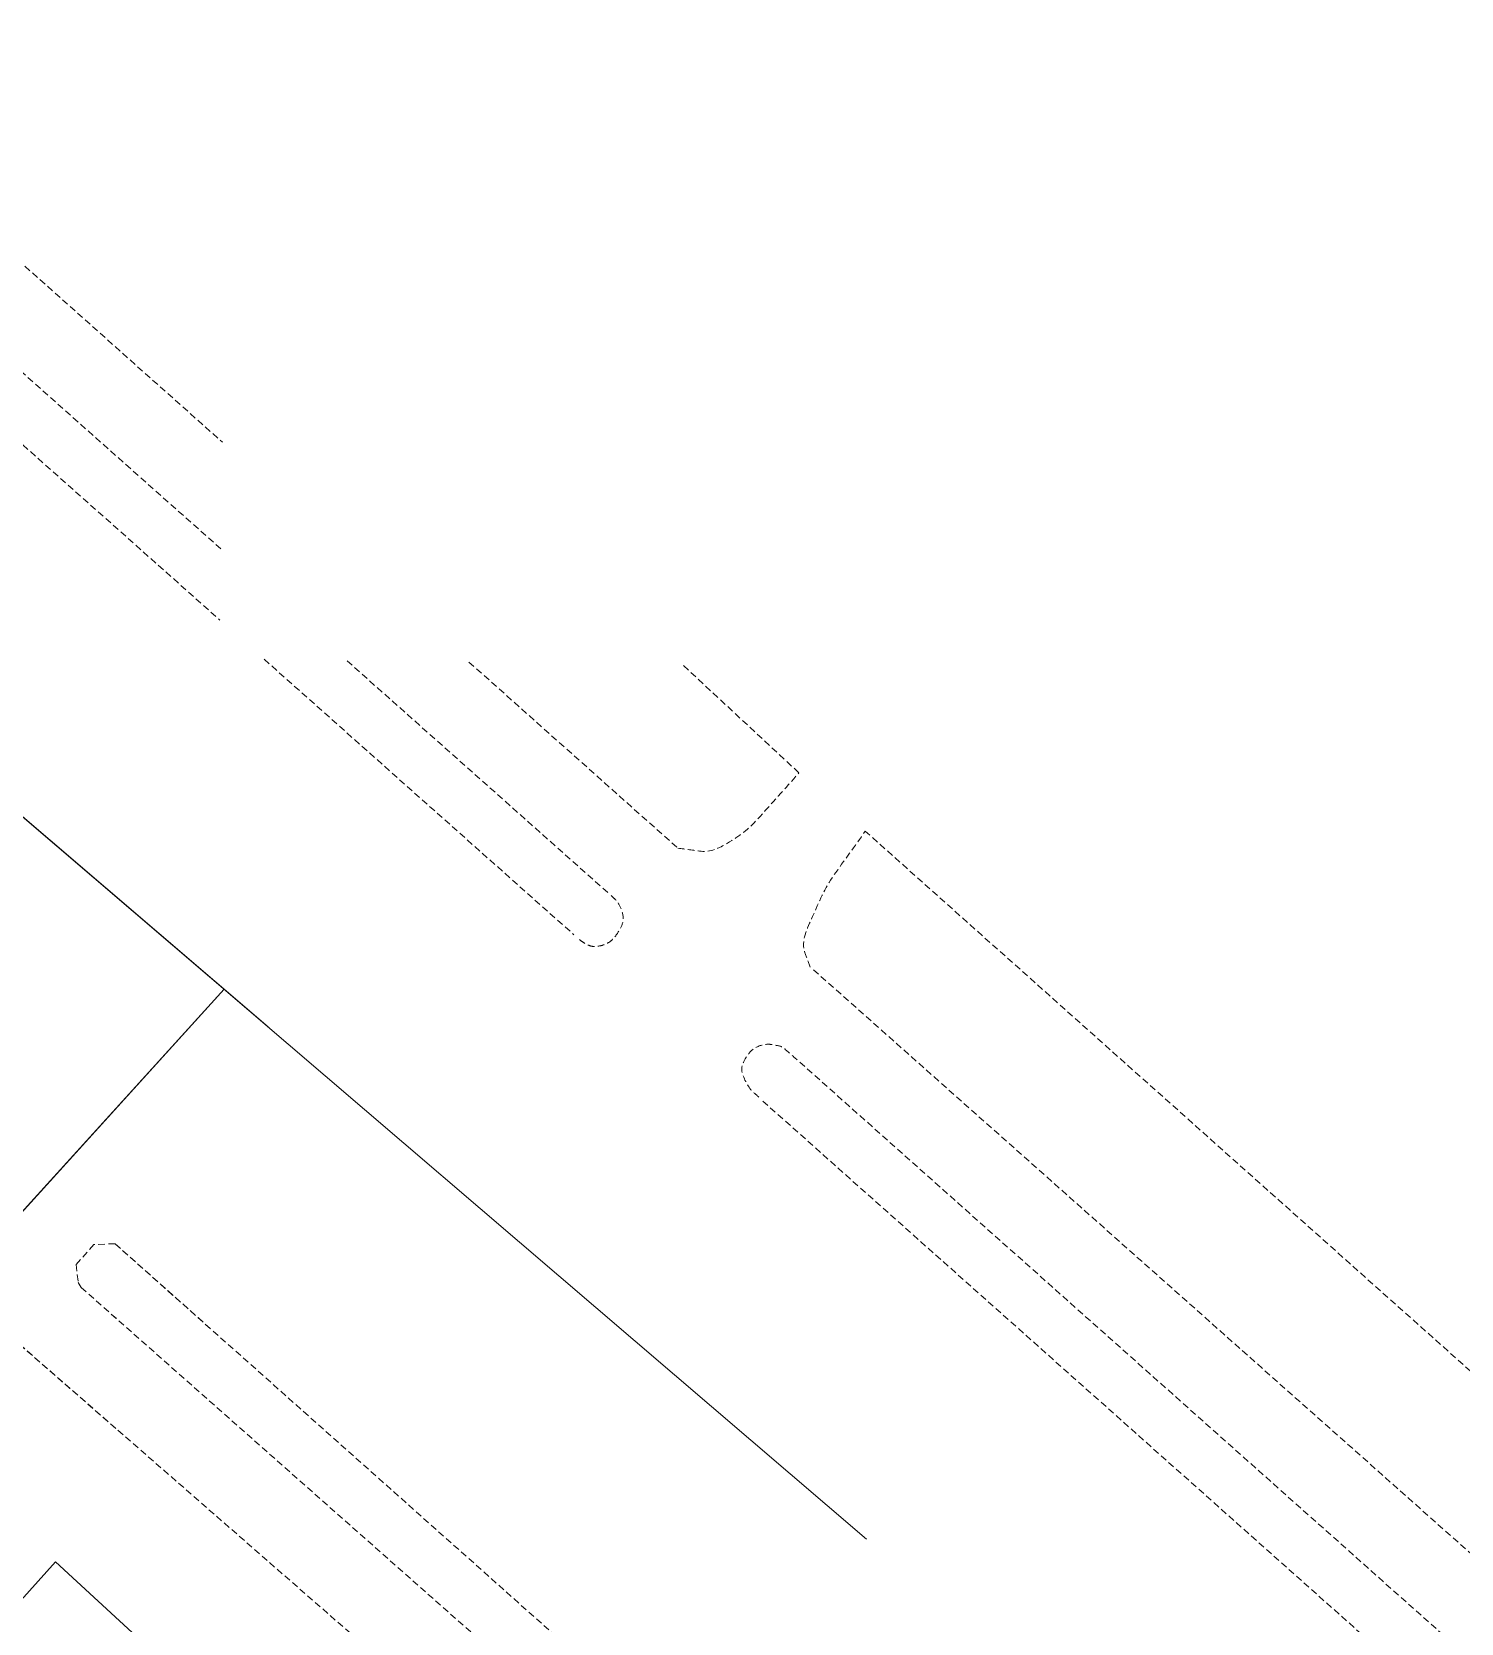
# Model space of a CAD drawing. Extents: x 601689 to 602595, y 1189742 to 1190763.
# Drawn here: x 602167.8 to 602221, y 1190585.8 to 1190645.1 of the extents above; entities that cross this region are included whole.
import ezdxf

# ---------------------------------------------------------------- set-up
doc = ezdxf.new("R2010")
doc.units = 0
doc.header["$MEASUREMENT"] = 0
doc.linetypes.add('HIDDEN', pattern=[0.375, 0.25, -0.125])
for name, color, linetype in [('10', 250, 'Continuous'), ('22', 7, 'Continuous'), ('46', 7, 'Continuous'), ('57', 7, 'Continuous')]:
    doc.layers.add(name, color=color, linetype=linetype)

msp = doc.modelspace()

# ---------------------------------------------------------------- linework, layer by layer
at = {"layer": '10', "color": 7, "linetype": 'Continuous', "lineweight": 0}
msp.add_lwpolyline([(602161.74, 1190580.397), (602168.656, 1190588.083), (602171.827, 1190585.159)], dxfattribs=at)
at = {"layer": '22', "color": 7, "linetype": 'HIDDEN', "lineweight": 0}
for p, q in [((602157.718, 1190645.116), (602174.868, 1190629.82)), ((602174.815, 1190625.84), (602156.368, 1190642.235)), ((602155.107, 1190640.682), (602174.778, 1190623.191)), ((602176.428, 1190621.728), (602187.967, 1190611.46)), ((602189.229, 1190613.033), (602179.498, 1190621.686)), ((602184.056, 1190621.624), (602191.842, 1190614.687)), ((602196.351, 1190617.495), (602192.026, 1190621.515)), ((602243.476, 1190575.466), (602198.821, 1190615.32)), ((602196.89, 1190610.157), (602243.386, 1190568.847)), ((602243.332, 1190564.898), (602196.275, 1190606.806)), ((602195.003, 1190605.263), (602243.296, 1190562.248))]:
    msp.add_line(p, q, dxfattribs=at)
for points in [[(602192.634, 1190580.564), (602170.869, 1190599.944), (602170.079, 1190599.914), (602169.418, 1190599.173), (602169.499, 1190598.502), (602169.606, 1190598.311), (602191.562, 1190578.898)], [(602174.416, 1190596.785), (602170.869, 1190599.944), (602170.079, 1190599.914), (602169.418, 1190599.173), (602169.499, 1190598.502), (602169.606, 1190598.311), (602172.976, 1190595.335)], [(602217.489, 1190552.372), (602165.835, 1190597.483), (602162.341, 1190593.6)], [(602170.894, 1190593.063), (602165.835, 1190597.483), (602162.341, 1190593.6)]]:
    msp.add_lwpolyline(points, dxfattribs=at)
for points, knots in [([(602191.842, 1190614.687), (602192.129, 1190614.649), (602192.415, 1190614.612), (602192.701, 1190614.574), (602193.04, 1190614.53), (602193.371, 1190614.684), (602193.684, 1190614.871), (602194.122, 1190615.133), (602194.489, 1190615.409), (602194.807, 1190615.766), (602195.322, 1190616.342), (602195.836, 1190616.918), (602196.351, 1190617.495)], [0, 0, 0, 0, 0.153336, 0.153336, 0.153336, 0.33526, 0.33526, 0.33526, 0.589578, 0.589578, 0.589578, 1, 1, 1, 1]), ([(602196.772, 1190610.259), (602196.704, 1190610.436), (602196.637, 1190610.614), (602196.569, 1190610.792), (602196.407, 1190611.221), (602196.668, 1190611.706), (602196.857, 1190612.138), (602197.095, 1190612.68), (602197.313, 1190613.207), (602197.648, 1190613.676), (602198.039, 1190614.224), (602198.43, 1190614.772), (602198.821, 1190615.32)], [0, 0, 0, 0, 0.100079, 0.100079, 0.100079, 0.341696, 0.341696, 0.341696, 0.645445, 0.645445, 0.645445, 1, 1, 1, 1]), ([(602189.358, 1190612.921), (602189.41, 1190612.87), (602189.463, 1190612.819), (602189.515, 1190612.768), (602189.619, 1190612.669), (602189.675, 1190612.532), (602189.731, 1190612.395), (602189.793, 1190612.245), (602189.824, 1190612.073), (602189.784, 1190611.924), (602189.744, 1190611.771), (602189.664, 1190611.627), (602189.568, 1190611.487), (602189.506, 1190611.398), (602189.447, 1190611.321), (602189.365, 1190611.25), (602189.297, 1190611.192), (602189.225, 1190611.15), (602189.143, 1190611.114), (602189.058, 1190611.075), (602188.971, 1190611.052), (602188.882, 1190611.037), (602188.777, 1190611.02), (602188.665, 1190611.016), (602188.562, 1190611.051), (602188.481, 1190611.079), (602188.403, 1190611.115), (602188.334, 1190611.164), (602188.271, 1190611.209), (602188.209, 1190611.253), (602188.146, 1190611.297)], [0, 0, 0, 0, 0.067244, 0.067244, 0.067244, 0.199384, 0.199384, 0.199384, 0.344658, 0.344658, 0.344658, 0.494142, 0.494142, 0.494142, 0.589733, 0.589733, 0.589733, 0.669686, 0.669686, 0.669686, 0.753092, 0.753092, 0.753092, 0.851245, 0.851245, 0.851245, 0.929414, 0.929414, 0.929414, 1, 1, 1, 1]), ([(602196.284, 1190606.795), (602196.119, 1190606.941), (602195.955, 1190607.086), (602195.79, 1190607.232), (602195.688, 1190607.322), (602195.535, 1190607.328), (602195.401, 1190607.357), (602195.332, 1190607.372), (602195.261, 1190607.382), (602195.192, 1190607.38), (602195.014, 1190607.377), (602194.846, 1190607.325), (602194.68, 1190607.217), (602194.516, 1190607.109), (602194.428, 1190606.976), (602194.334, 1190606.812), (602194.255, 1190606.672), (602194.197, 1190606.512), (602194.228, 1190606.373), (602194.293, 1190606.084), (602194.451, 1190605.76), (602194.687, 1190605.556), (602194.77, 1190605.486), (602194.852, 1190605.415), (602194.934, 1190605.344)], [0, 0, 0, 0, 0.162369, 0.162369, 0.162369, 0.262817, 0.262817, 0.262817, 0.314747, 0.314747, 0.314747, 0.44693, 0.44693, 0.44693, 0.578049, 0.578049, 0.578049, 0.689126, 0.689126, 0.689126, 0.919784, 0.919784, 0.919784, 1, 1, 1, 1])]:
    msp.add_open_spline(points, degree=3, knots=knots, dxfattribs=at)
at = {"layer": '46', "color": 52, "linetype": 'Continuous', "lineweight": 0}
msp.add_line((602198.869, 1190588.929), (602167.229, 1190616.024), dxfattribs=at)
msp.add_lwpolyline([(602176.57, 1190608.026), (602160.311, 1190621.949), (602146.392, 1190634.571)], dxfattribs=at)
at = {"layer": '57', "color": 172, "linetype": 'Continuous', "lineweight": 0}
for p in [(602154.063, 1190586.443), (602155.586, 1190588.112)]:
    msp.add_line(p, (602174.929, 1190609.428), dxfattribs=at)

doc.saveas('drawing.dxf')
